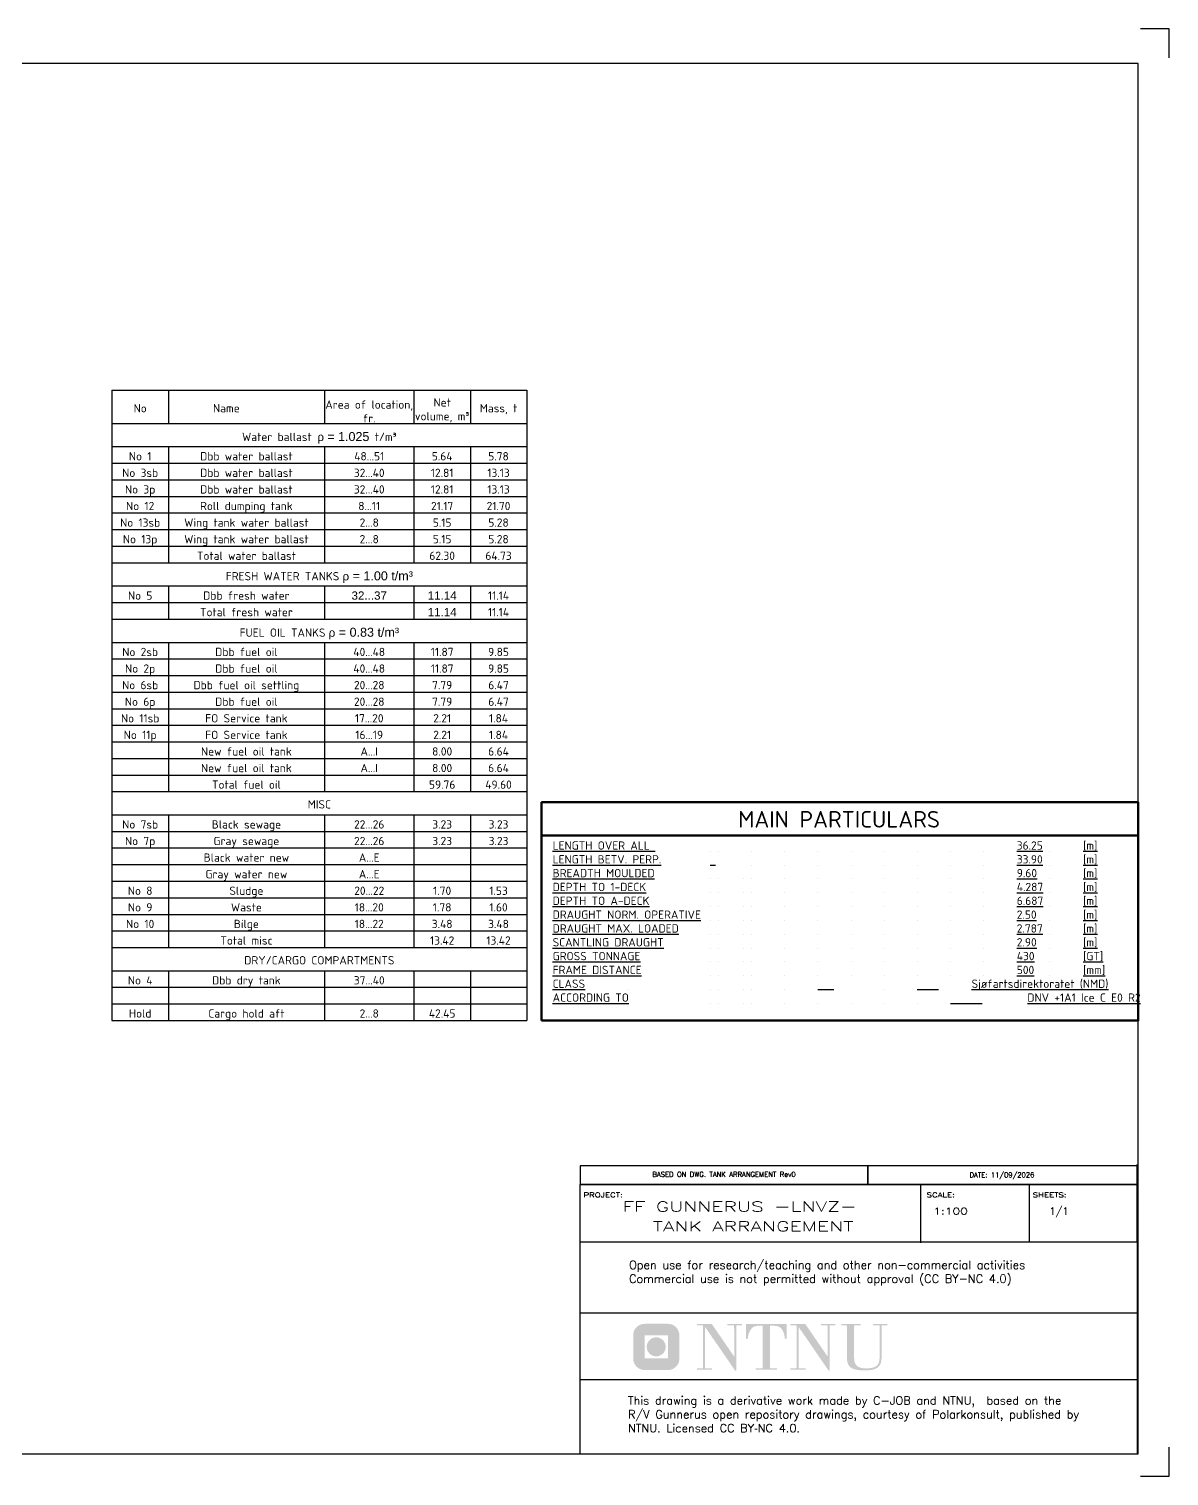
# Model space of a CAD drawing. Header units: millimetres. Extents: x 494 to 75345, y 5306 to 48935.
# Drawn here: x 40956 to 75345, y 5306 to 48935 of the extents above; entities that cross this region are included whole.
import ezdxf
from ezdxf.enums import TextEntityAlignment as Align

# ---------------------------------------------------------------- set-up
doc = ezdxf.new("R2010")
doc.units = ezdxf.units.MM
doc.header["$LTSCALE"] = 200
for name, color, linetype in [('00_Paper_Layout_ Text', 7, 'Continuous'), ('S0CO1', 1, 'Continuous'), ('S0CO2', 2, 'Continuous'), ('S0TX2', 2, 'Continuous'), ('Text', 7, 'Continuous')]:
    doc.layers.add(name, color=color, linetype=linetype)
doc.layers.add('00_Paper_Layout_Thick', color=7, linetype='Continuous', lineweight=70)
doc.styles.add('18.058_1-000-070-XREF_GENERAL_REFERENCE_MAIN_PARTICULARS$0$S000 H00', font='isocpeur.ttf')
doc.styles.add('ROMANS', font='romans', dxfattribs={"height": 100})
doc.styles.add('Romans500', font='romans.shx', dxfattribs={"width": 0.8, "height": 500})
doc.styles.add('S000 H00', font='isocpeur.ttf')
doc.styles.add('S100 H25', font='isocpeur.ttf', dxfattribs={"height": 250})

# ---------------------------------------------------------------- blocks, each defined once
blk = doc.blocks.new('*U5')
at = {"layer": '00_Paper_Layout_Thick', "lineweight": 70}
blk.add_line((180, -10), (0, -10), dxfattribs=at)
blk.add_lwpolyline([(0, -65.79), (180, -65.79), (180, 0), (0, 0)], close=True, dxfattribs=at)
blk = doc.blocks.new('TF-2')
at = {"true_color": 0x00509e, "transparency": 33554687}
h = blk.add_hatch(color=154, dxfattribs=at)
h.paths.add_polyline_path([(-141.6, 39.23), (-148.57, 39.23), (-148.86, 39.22), (-149.14, 39.18), (-149.41, 39.13), (-149.67, 39.05), (-149.93, 38.96), (-150.17, 38.84), (-150.41, 38.71), (-150.63, 38.56), (-150.84, 38.39), (-151.03, 38.21), (-151.22, 38.01), (-151.38, 37.8), (-151.53, 37.58), (-151.67, 37.35), (-151.78, 37.1), (-151.88, 36.85), (-151.95, 36.58), (-152.01, 36.31), (-152.04, 36.03), (-152.05, 35.75), (-152.05, 28.78), (-152.04, 28.49), (-152.01, 28.21), (-151.95, 27.94), (-151.88, 27.68), (-151.78, 27.42), (-151.67, 27.18), (-151.53, 26.94), (-151.38, 26.72), (-151.22, 26.51), (-151.03, 26.32), (-150.84, 26.14), (-150.63, 25.97), (-150.41, 25.82), (-150.17, 25.69), (-149.93, 25.57), (-149.67, 25.47), (-149.41, 25.4), (-149.14, 25.34), (-148.86, 25.31), (-148.57, 25.3), (-141.6, 25.3), (-141.32, 25.31), (-141.04, 25.34), (-140.77, 25.4), (-140.5, 25.47), (-140.25, 25.57), (-140, 25.69), (-139.77, 25.82), (-139.55, 25.97), (-139.34, 26.14), (-139.14, 26.32), (-138.96, 26.51), (-138.79, 26.72), (-138.64, 26.94), (-138.51, 27.18), (-138.4, 27.42), (-138.3, 27.68), (-138.22, 27.94), (-138.17, 28.21), (-138.13, 28.49), (-138.12, 28.78), (-138.12, 35.75), (-138.13, 36.03), (-138.17, 36.31), (-138.22, 36.58), (-138.3, 36.85), (-138.4, 37.1), (-138.51, 37.35), (-138.64, 37.58), (-138.79, 37.8), (-138.96, 38.01), (-139.14, 38.21), (-139.34, 38.39), (-139.55, 38.56), (-139.77, 38.71), (-140, 38.84), (-140.25, 38.96), (-140.5, 39.05), (-140.77, 39.13), (-141.04, 39.18), (-141.32, 39.22)])
h.paths.add_polyline_path([(-141.6, 28.78), (-148.57, 28.78), (-148.57, 35.75), (-141.6, 35.75)])
blk.add_hatch(color=154, dxfattribs=at).paths.add_polyline_path([(-145.11, 35.15), (-145.35, 35.14), (-145.57, 35.11), (-145.8, 35.06), (-146.01, 35), (-146.22, 34.92), (-146.42, 34.83), (-146.62, 34.72), (-146.8, 34.59), (-146.97, 34.46), (-147.13, 34.31), (-147.28, 34.15), (-147.42, 33.97), (-147.54, 33.79), (-147.65, 33.6), (-147.74, 33.4), (-147.82, 33.19), (-147.89, 32.97), (-147.93, 32.75), (-147.96, 32.52), (-147.97, 32.29), (-147.96, 32.05), (-147.93, 31.82), (-147.89, 31.6), (-147.82, 31.38), (-147.74, 31.17), (-147.65, 30.97), (-147.54, 30.78), (-147.42, 30.6), (-147.28, 30.43), (-147.13, 30.27), (-146.97, 30.12), (-146.8, 29.98), (-146.62, 29.86), (-146.42, 29.75), (-146.22, 29.65), (-146.01, 29.57), (-145.8, 29.51), (-145.57, 29.47), (-145.35, 29.44), (-145.11, 29.43), (-144.88, 29.44), (-144.65, 29.47), (-144.42, 29.51), (-144.21, 29.57), (-144, 29.65), (-143.8, 29.75), (-143.61, 29.86), (-143.42, 29.98), (-143.25, 30.12), (-143.09, 30.27), (-142.94, 30.43), (-142.8, 30.6), (-142.68, 30.78), (-142.57, 30.97), (-142.48, 31.17), (-142.4, 31.38), (-142.34, 31.6), (-142.29, 31.82), (-142.26, 32.05), (-142.25, 32.29), (-142.26, 32.52), (-142.29, 32.75), (-142.34, 32.97), (-142.4, 33.19), (-142.48, 33.4), (-142.57, 33.6), (-142.68, 33.79), (-142.8, 33.97), (-142.94, 34.15), (-143.09, 34.31), (-143.25, 34.46), (-143.42, 34.59), (-143.61, 34.72), (-143.8, 34.83), (-144, 34.92), (-144.21, 35), (-144.42, 35.06), (-144.65, 35.11), (-144.88, 35.14)])
at = {"true_color": 0x000000, "transparency": 33554687}
for points in [[(-128.37, 39.22), (-121.59, 29.35), (-121.59, 36.94), (-121.61, 38.75), (-123.65, 38.75), (-123.65, 39.22), (-119.27, 39.22), (-119.27, 38.75), (-120.96, 38.75), (-120.98, 36.94), (-120.98, 25.19), (-121.29, 25.09), (-130.39, 38.33), (-130.39, 27.7), (-130.38, 25.84), (-128.28, 25.84), (-128.28, 25.37), (-132.81, 25.37), (-132.81, 25.84), (-131, 25.84), (-130.98, 27.7), (-130.98, 36.94), (-131, 38.75), (-132.81, 38.75), (-132.81, 39.22)], [(-105.74, 39.22), (-105.74, 34.78), (-106.33, 34.78), (-106.34, 34.89), (-106.35, 35), (-106.36, 35.1), (-106.37, 35.22), (-106.39, 35.33), (-106.4, 35.45), (-106.42, 35.57), (-106.44, 35.69), (-106.47, 35.82), (-106.5, 35.94), (-106.53, 36.07), (-106.57, 36.21), (-106.61, 36.34), (-106.66, 36.48), (-106.71, 36.62), (-106.77, 36.76), (-106.84, 36.9), (-106.91, 37.05), (-106.99, 37.2), (-107.08, 37.35), (-107.18, 37.52), (-107.3, 37.68), (-107.41, 37.82), (-107.53, 37.94), (-107.65, 38.05), (-107.77, 38.15), (-107.9, 38.24), (-108.03, 38.31), (-108.16, 38.38), (-108.29, 38.43), (-108.43, 38.48), (-108.56, 38.52), (-108.7, 38.55), (-108.84, 38.58), (-108.98, 38.6), (-109.12, 38.61), (-109.26, 38.62), (-109.4, 38.63), (-109.54, 38.64), (-109.68, 38.65), (-110.78, 38.65), (-110.8, 36.88), (-110.8, 27.84), (-110.78, 25.84), (-108.66, 25.84), (-108.66, 25.37), (-115.1, 25.37), (-115.1, 25.84), (-112.98, 25.84), (-112.96, 27.84), (-112.96, 36.88), (-112.98, 38.65), (-113.88, 38.65), (-114.05, 38.64), (-114.21, 38.64), (-114.38, 38.64), (-114.53, 38.63), (-114.69, 38.62), (-114.84, 38.6), (-114.98, 38.58), (-115.13, 38.55), (-115.27, 38.51), (-115.41, 38.47), (-115.55, 38.41), (-115.68, 38.35), (-115.82, 38.27), (-115.95, 38.18), (-116.08, 38.07), (-116.2, 37.96), (-116.33, 37.82), (-116.46, 37.67), (-116.58, 37.5), (-116.71, 37.31), (-116.8, 37.16), (-116.88, 37.01), (-116.96, 36.86), (-117.03, 36.72), (-117.09, 36.57), (-117.14, 36.43), (-117.19, 36.3), (-117.24, 36.17), (-117.27, 36.04), (-117.31, 35.91), (-117.33, 35.78), (-117.36, 35.66), (-117.38, 35.54), (-117.39, 35.43), (-117.41, 35.31), (-117.42, 35.2), (-117.43, 35.09), (-117.44, 34.99), (-117.44, 34.89), (-117.45, 34.78), (-118.02, 34.78), (-118.02, 39.22)], [(-100.17, 39.22), (-93.39, 29.35), (-93.39, 36.94), (-93.41, 38.75), (-95.45, 38.75), (-95.45, 39.22), (-91.07, 39.22), (-91.07, 38.75), (-92.76, 38.75), (-92.78, 36.94), (-92.78, 25.19), (-93.09, 25.09), (-102.19, 38.33), (-102.19, 27.7), (-102.17, 25.84), (-100.07, 25.84), (-100.07, 25.37), (-104.61, 25.37), (-104.61, 25.84), (-102.8, 25.84), (-102.78, 27.7), (-102.78, 36.94), (-102.8, 38.75), (-104.61, 38.75), (-104.61, 39.22)], [(-83.46, 39.22), (-83.46, 38.75), (-85.4, 38.75), (-85.42, 37.08), (-85.42, 29.59), (-85.42, 29.3), (-85.41, 29.01), (-85.4, 28.73), (-85.38, 28.45), (-85.34, 28.18), (-85.3, 27.91), (-85.24, 27.66), (-85.16, 27.42), (-85.05, 27.18), (-84.93, 26.97), (-84.77, 26.76), (-84.59, 26.57), (-84.37, 26.4), (-84.12, 26.25), (-83.83, 26.12), (-83.5, 26.01), (-83.12, 25.92), (-82.7, 25.86), (-82.23, 25.82), (-81.71, 25.8), (-81.18, 25.81), (-80.71, 25.85), (-80.28, 25.91), (-79.89, 25.98), (-79.54, 26.08), (-79.24, 26.2), (-78.97, 26.33), (-78.74, 26.48), (-78.53, 26.64), (-78.36, 26.82), (-78.22, 27.02), (-78.1, 27.22), (-78, 27.44), (-77.92, 27.66), (-77.86, 27.89), (-77.81, 28.14), (-77.78, 28.38), (-77.76, 28.64), (-77.74, 28.89), (-77.73, 29.16), (-77.73, 37.08), (-77.75, 38.75), (-79.73, 38.75), (-79.73, 39.22), (-75.4, 39.22), (-75.4, 38.75), (-77.1, 38.75), (-77.12, 37.08), (-77.12, 29.94), (-77.13, 29.56), (-77.13, 29.18), (-77.15, 28.81), (-77.18, 28.46), (-77.22, 28.11), (-77.28, 27.78), (-77.36, 27.46), (-77.47, 27.15), (-77.61, 26.86), (-77.79, 26.59), (-78, 26.34), (-78.25, 26.11), (-78.55, 25.9), (-78.9, 25.72), (-79.3, 25.56), (-79.76, 25.42), (-80.28, 25.32), (-80.86, 25.24), (-81.52, 25.19), (-82.24, 25.17), (-82.36, 25.17), (-82.49, 25.18), (-82.63, 25.18), (-82.78, 25.19), (-82.95, 25.19), (-83.12, 25.2), (-83.3, 25.22), (-83.49, 25.23), (-83.68, 25.25), (-83.88, 25.27), (-84.08, 25.29), (-84.28, 25.32), (-84.48, 25.35), (-84.68, 25.39), (-84.88, 25.43), (-85.07, 25.47), (-85.26, 25.52), (-85.44, 25.58), (-85.62, 25.64), (-85.79, 25.7), (-86.04, 25.82), (-86.27, 25.95), (-86.47, 26.09), (-86.65, 26.24), (-86.81, 26.4), (-86.95, 26.57), (-87.07, 26.76), (-87.17, 26.95), (-87.26, 27.15), (-87.34, 27.36), (-87.4, 27.57), (-87.45, 27.8), (-87.5, 28.03), (-87.53, 28.27), (-87.55, 28.52), (-87.57, 28.78), (-87.58, 29.04), (-87.59, 29.31), (-87.59, 29.58), (-87.6, 29.86), (-87.6, 37.08), (-87.62, 38.75), (-89.3, 38.75), (-89.3, 39.22)]]:
    blk.add_hatch(color=18, dxfattribs=at).paths.add_polyline_path(points)
at = {"color": 2}
for p, q in [((0, 81.28), (0, 87.28)), ((-81.28, 81.28), (0, 81.28))]:
    blk.add_line(p, q, dxfattribs=at)
at = {"color": 1}
for p in [(0, 87.28), (-175, 0)]:
    blk.add_line(p, (0, 0), dxfattribs=at)
at = {"color": 4}
for p, q in [((0, 81.28), (-168, 81.28)), ((-168, 0), (-168, 81.28)), ((-65.25, 63.65), (-65.25, 80.93)), ((-32.55, 64), (-32.55, 81.28)), ((0, 64), (0, 81.28)), ((0, 64), (0, 81.28)), ((-168, 64), (0, 64)), ((-168, 42.59), (0, 42.59))]:
    blk.add_line(p, q, dxfattribs=at)
at = {"color": 4, "transparency": 33554687}
for p, q in [((-167.84, 22.43), (0.16, 22.43)), ((-168, 0), (0, 0))]:
    blk.add_line(p, q, dxfattribs=at)
at = {"color": 1, "style": 'ROMANS', "width": 1.35}
for s, p in [('PROJECT:', (-167.04, 77.4)), ('SCALE:', (-63.55, 77.4)), ('SHEETS:', (-31.55, 77.4))]:
    blk.add_text(s, height=1.4, dxfattribs=at).set_placement(p)
at = {"color": 4, "style": 'ROMANS', "width": 1.5}
for tag, p in [('PROSJ', (-119.97, 74.58)), ('DRAWING', (-115.89, 68.62))]:
    blk.add_attdef(tag, text='', height=3, dxfattribs=at).set_placement(p, align=Align.MIDDLE)
at = {"color": 4, "style": 'ROMANS', "width": 1.35}
blk.add_attdef('HOVM', (-61.53, 72.17), '', height=2, dxfattribs=at)
at = {"color": 4, "style": 'ROMANS'}
blk.add_attdef('SHEET', text='', height=2.2, dxfattribs=at).set_placement((-23.61, 73.08), align=Align.MIDDLE)

msp = doc.modelspace()

# ---------------------------------------------------------------- linework, layer by layer
at = {"color": 2}
for points in [[(75344.94, 48068.379), (75344.94, 48935.046), (74478.273, 48935.046)], [(74478.273, 5305.629), (75344.94, 5305.629), (75344.94, 5305.629), (75344.94, 6172.295)]]:
    msp.add_lwpolyline(points, dxfattribs=at)
at = {"layer": 'S0CO1', "color": 6}
for p, q in [((74411.198, 47890.151), (1360.566, 47890.151)), ((74411.607, 5972.295), (74411.198, 47890.151)), ((1360.566, 5972.295), (74411.607, 5972.295))]:
    msp.add_line(p, q, dxfattribs=at)
at = {"layer": 'S0CO1', "transparency": 33554687}
msp.add_lwpolyline([(74387.36, 14659.902), (66259.753, 14659.902), (66259.753, 14099.902), (74387.36, 14099.902)], close=True, dxfattribs=at)
at = {"layer": 'S0CO2'}
msp.add_lwpolyline([(66259.753, 14654.456), (57587.36, 14654.456), (57587.36, 14099.902), (66259.753, 14099.902)], close=True, dxfattribs=at)
at = {"layer": 'Text'}
for p, q in [((43461.261, 38041.094), (55969.903, 38041.094)), ((43461.261, 38041.094), (43461.261, 19041.094)), ((45161.261, 38041.094), (45161.261, 37041.094)), ((49869.903, 38041.094), (49869.903, 37041.094)), ((52569.903, 38041.094), (52569.903, 37041.094)), ((54269.903, 38041.094), (54269.903, 37041.094)), ((55969.903, 38041.094), (55969.903, 37041.094)), ((43461.261, 37041.094), (55969.903, 37041.094)), ((55969.903, 37041.094), (55969.903, 19041.094)), ((43461.261, 36341.094), (55969.903, 36341.094)), ((45161.261, 36341.094), (45161.261, 32841.094)), ((49869.903, 36341.094), (49869.903, 32841.094)), ((52569.903, 36341.094), (52569.903, 32841.094)), ((54269.903, 36341.094), (54269.903, 32841.094)), ((43461.261, 35841.094), (55969.903, 35841.094)), ((43461.261, 35341.094), (55969.903, 35341.094)), ((43461.261, 34841.094), (55969.903, 34841.094)), ((43461.261, 34341.094), (55969.903, 34341.094)), ((43461.261, 33841.094), (55969.903, 33841.094)), ((43461.261, 33341.094), (55969.903, 33341.094)), ((43461.261, 32841.094), (55969.903, 32841.094)), ((43461.261, 32141.094), (55969.903, 32141.094)), ((45161.261, 32141.094), (45161.261, 31141.094)), ((49869.903, 32141.094), (49869.903, 31141.094)), ((52569.903, 32141.094), (52569.903, 31141.094)), ((54269.903, 32141.094), (54269.903, 31141.094)), ((43461.261, 31641.094), (55969.903, 31641.094)), ((43461.261, 31141.094), (55969.903, 31141.094)), ((43461.261, 30441.094), (55969.903, 30441.094)), ((45161.261, 30441.094), (45161.261, 25941.094)), ((49869.903, 30441.094), (49869.903, 25941.094)), ((52569.903, 30441.094), (52569.903, 25941.094)), ((54269.903, 30441.094), (54269.903, 25941.094)), ((43461.261, 29941.094), (55969.903, 29941.094)), ((43461.261, 29441.094), (55969.903, 29441.094)), ((43461.261, 28941.094), (55969.903, 28941.094)), ((43461.261, 28441.094), (55969.903, 28441.094)), ((43461.261, 27941.094), (55969.903, 27941.094)), ((43461.261, 27441.094), (55969.903, 27441.094)), ((43461.261, 26941.094), (55969.903, 26941.094)), ((43461.261, 26441.094), (55969.903, 26441.094)), ((43461.261, 25941.094), (55969.903, 25941.094)), ((43461.261, 25241.094), (55969.903, 25241.094)), ((45161.261, 25241.094), (45161.261, 21241.094)), ((49869.903, 25241.094), (49869.903, 22941.094)), ((49869.903, 25241.094), (49869.903, 22241.094)), ((52569.903, 25241.094), (52569.903, 22941.094)), ((52569.903, 25241.094), (52569.903, 21241.094)), ((54269.903, 25241.094), (54269.903, 21741.094)), ((54269.903, 25241.094), (54269.903, 23441.094)), ((43461.261, 24741.094), (55969.903, 24741.094)), ((43461.261, 24241.094), (55969.903, 24241.094)), ((43461.261, 23741.094), (55969.903, 23741.094)), ((43461.261, 23241.094), (55969.903, 23241.094)), ((43461.261, 22741.094), (55969.903, 22741.094)), ((49869.903, 22941.094), (49869.903, 21241.094)), ((43461.261, 22241.094), (55969.903, 22241.094)), ((43461.261, 21741.094), (55969.903, 21741.094)), ((54269.903, 21741.094), (54269.903, 21241.094)), ((43461.261, 21241.094), (55969.903, 21241.094)), ((43461.261, 20541.094), (55969.903, 20541.094)), ((45161.261, 20541.094), (45161.261, 19041.094)), ((49869.903, 20541.094), (49869.903, 19041.094)), ((52569.903, 20541.094), (52569.903, 19041.094)), ((54269.903, 20541.094), (54269.903, 19041.094)), ((43461.261, 20041.094), (55969.903, 20041.094)), ((43461.261, 19541.094), (55969.903, 19541.094)), ((43461.261, 19041.094), (55969.903, 19041.094))]:
    msp.add_line(p, q, dxfattribs=at)

# ---------------------------------------------------------------- block references
at = {"layer": '00_Paper_Layout_ Text', "xscale": 100, "yscale": 100, "zscale": 100}
msp.add_blockref('*U5', (56416.628, 25618.976), dxfattribs=at)
at = {"layer": 'S0CO1', "xscale": 100, "yscale": 100, "zscale": 100}
msp.add_blockref('TF-2', (74387.36, 5972.295), dxfattribs=at).add_auto_attribs({'PROSJ': 'FF GUNNERUS -LNVZ-', 'SHEET': '1/1', 'HOVM': '1:100', 'DRAWING': 'TANK ARRANGEMENT'})

# ---------------------------------------------------------------- texts
at = {"color": 1, "transparency": 33554687, "char_height": 250, "attachment_point": 1, "style": 'ROMANS'}
for s, insert, width in [('{\\Fromans|c129;O}pen use for research/teaching and other non-commercial activities\\P{\\Fromans|c129;Commercial use is not permitted without approval} ({\\Fromans|c129;CC BY-}NC{\\Fromans|c129; 4.0})', (59055.784, 11796.398), 14020.59547), ('This drawing is a derivative work made by C-JOB and NTNU,  based on the R/V Gunnerus open repository drawings, courtesy of Polarkonsult, published by NTNU. Licensed CC BY{\\fMS PGothic|b0|i0|c128|p34;‑}NC 4.0.', (59024.144, 7708.571), 13670.07657)]:
    msp.add_mtext(s, dxfattribs=dict(at, insert=insert, width=width))
at = {"layer": '00_Paper_Layout_ Text', "insert": (65392.57, 25105.903), "char_height": 500, "attachment_point": 5, "style": 'S000 H00'}
msp.add_mtext_dynamic_manual_height_columns('MAIN PARTICULARS', width=10052.10621, gutter_width=12.5, heights=[0], dxfattribs=at)
at = {"layer": '00_Paper_Layout_ Text', "insert": (56752.009, 24441.349), "char_height": 250, "width": 17200.0001, "attachment_point": 1, "style": '18.058_1-000-070-XREF_GENERAL_REFERENCE_MAIN_PARTICULARS$0$S000 H00'}
msp.add_mtext('\\pxt9,r19,20;{\\LLENGTH OVER ALL ^I^I^I^I^I^I^I^I^I^I^I36.25^I^I[m]\\PLENGTH BETV. PERP.^I^I ^I^I^I^I^I^I^I^I^I33.90^I^I[m] \\P\\pt9,r19,20,r23,24;BREADTH MOULDED^I^I^I^I^I^I^I^I^I^I^I^I9.60^I^I[m]\\PDEPTH TO 1-DECK^I^I^I^I^I^I^I^I^I^I^I^I4.287^I^I[m]\\PDEPTH TO A-DECK^I^I^I^I^I^I^I^I^I^I^I^I6.687^I^I[m]  \\fISOCPEUR|b0|i0|c204|p34;\\P\\fISOCPEUR|b0|i0|c0|p34;DRAUGHT NORM. OPERATIVE^I^I^I^I^I^I^I^I^I^I^I^I2.50^I^I[m] \\PDRAUGHT MAX. LOADED^I^I^I^I^I^I^I^I^I^I^I^I2.787^I^I[m]\\PSCANTLING DRAUGHT^I^I^I^I^I^I^I^I^I^I^I^I2.90^I^I[m]\\PGROSS TONNAGE^I^I^I^I^I^I^I^I^I^I^I^I430^I^I[GT]\\PFRAME DISTANCE^I^I^I^I^I^I^I^I^I^I^I^I500^I^I[mm]\\PCLASS^I^I^I^I^I^I^I^I   ^I^I^I    Sjøfartsdirektoratet (NMD)\\PACCORDING TO^I^I^I^I^I^I^I^I^I^I^I    ^I  DNV +1A1 Ice C E0 R2}', dxfattribs=at)
at = {"layer": 'S0TX2', "style": 'Romans500'}
msp.add_text('BASED ON DWG. TANK ARRANGEMENT Rev0', height=150, dxfattribs=at).set_placement((61923.557, 14399.902), align=Align.MIDDLE_CENTER)
at = {"layer": 'S0TX2', "transparency": 33554687, "style": 'Romans500'}
msp.add_text('DATE: 11/09/2026', height=150, dxfattribs=at).set_placement((70304.085, 14386.184), align=Align.MIDDLE_CENTER)
at = {"layer": 'Text', "char_height": 250, "attachment_point": 1, "style": 'S100 H25'}
for s, width, heights, insert in [('\\pxqc;No', 1700, [0], (43461.261, 37625.773)), ('\\pxqc;Name', 3500, [0], (45161.261, 37625.773)), ('\\pxqc;Area of location, fr.', 2700, [0], (49869.903, 37735.033)), ('\\pxqc;Net volume, m{\\fISOCPEUR|b0|i0|c0|p34;³}', 1700, [0], (52569.903, 37800.011)), ('\\pxqc;Mass, t', 1700, [0], (54269.903, 37625.773)), ('\\pxqc;Water ballast{\\Fromans|c204; \\fArial|b0|i0|c0|p34;ρ \\fArial|b0|i0|c204|p34;\\H1.08333x;= \\fArial|b0|i0|c0|p34;1.025} t/m³', 12508.64189, [0], (43461.261, 36781.326)), ('\\pxqc;No 1', 1700, [0], (43461.261, 36176.881)), ('\\pxqc;Dbb water ballast', 4708.64189, [0], (45161.261, 36176.881)), ('\\pxqc;48...51', 2700, [2700], (49869.903, 36176.881)), ('\\pxqc;5.64', 1700, [1700], (52569.903, 36176.881)), ('\\pxqc;5.78', 1700, [1700], (54269.903, 36176.881)), ('\\pxqc;No 3sb', 1700, [0], (43461.261, 35676.881)), ('\\pxqc;Dbb water ballast', 4708.64189, [0], (45161.261, 35676.881)), ('\\pxqc;32...40', 2700, [2700], (49869.903, 35676.881)), ('\\pxqc;12.81', 1700, [1700], (52569.903, 35676.881)), ('\\pxqc;13.13', 1700, [1700], (54269.903, 35676.881)), ('\\pxqc;No 3p', 1700, [0], (43461.261, 35176.881)), ('\\pxqc;Dbb water ballast', 4708.64189, [0], (45161.261, 35176.881)), ('\\pxqc;32...40', 2700, [2700], (49869.903, 35176.881)), ('\\pxqc;12.81', 1700, [1700], (52569.903, 35176.881)), ('\\pxqc;13.13', 1700, [1700], (54269.903, 35176.881)), ('\\pxqc;No 12', 1700, [0], (43461.261, 34676.881)), ('\\pxqc;Roll dumping tank', 4708.64189, [200], (45161.261, 34676.881)), ('\\pxqc;8...11', 2700, [2700], (49869.903, 34676.881)), ('\\pxqc;21.17', 1700, [1700], (52569.903, 34676.881)), ('\\pxqc;21.70', 1700, [1700], (54269.903, 34676.881)), ('\\pxqc;No 13sb', 1700, [0], (43461.261, 34176.881)), ('\\pxqc;Wing tank water ballast', 4708.64189, [3500], (45161.261, 34176.881)), ('\\pxqc;2...8', 2700, [2700], (49869.903, 34176.881)), ('\\pxqc;5.15', 1700, [1700], (52569.903, 34176.881)), ('\\pxqc;5.28', 1700, [1700], (54269.903, 34176.881)), ('\\pxqc;No 13p', 1700, [0], (43461.261, 33676.881)), ('\\pxqc;Wing tank water ballast', 4708.64189, [3500], (45161.261, 33676.881)), ('\\pxqc;2...8', 2700, [2700], (49869.903, 33676.881)), ('\\pxqc;5.15', 1700, [1700], (52569.903, 33676.881)), ('\\pxqc;5.28', 1700, [1700], (54269.903, 33676.881)), ('\\pxqc;Total water ballast', 4708.64189, [0], (45161.261, 33176.881)), ('\\pxqc;62.30', 1700, [0], (52569.903, 33176.881)), ('\\pxqc;64.73', 1700, [0], (54269.903, 33176.881)), ('\\pxqc;FRESH WATER TANKS{\\fArial|b0|i0|c204|p34; \\fArial|b0|i0|c0|p34;ρ\\fArial|b0|i0|c204|p34;\\H1.08333x; = \\fArial|b0|i0|c0|p34;1.00 t/m³}', 12508.64189, [0], (43461.261, 32581.326)), ('\\pxqc;No 5', 1700, [0], (43461.261, 31976.881)), ('\\pxqc;Dbb fresh water', 4708.64189, [0], (45161.261, 31976.881)), ('\\pxqc;{\\fArial|b0|i0|c0|p34;32...37}', 2700, [213.768], (49869.903, 31976.881)), ('\\pxqc;{\\fArial|b0|i0|c0|p34;11.14}', 1700, [0], (52569.903, 31976.881)), ('\\pxqc;11.14', 1700, [0], (54269.903, 31976.881)), ('\\pxqc;Total fresh water', 4708.64189, [0], (45161.261, 31476.881)), ('\\pxqc;{\\fArial|b0|i0|c0|p34;11.14}', 1700, [0], (52569.903, 31476.881)), ('\\pxqc;11.14', 1700, [0], (54269.903, 31476.881)), ('\\pxqc;FUEL OIL TANKS{\\fArial|b0|i0|c204|p34; \\fArial|b0|i0|c0|p34;ρ\\fArial|b0|i0|c204|p34;\\H1.08333x; = \\fArial|b0|i0|c0|p34;0.83 t/m³}', 12508.64189, [0], (43461.261, 30881.326)), ('\\pxqc;No 2sb', 1700, [0], (43461.261, 30276.881)), ('\\pxqc;Dbb fuel oil', 4708.64189, [0], (45161.261, 30276.881)), ('\\pxqc;40...48', 2700, [2700], (49869.903, 30276.881)), ('\\pxqc;11.87', 1700, [1700], (52569.903, 30276.881)), ('\\pxqc;9.85', 1700, [1700], (54269.903, 30276.881)), ('\\pxqc;No 2p', 1700, [0], (43461.261, 29776.881)), ('\\pxqc;Dbb fuel oil', 4708.64189, [0], (45161.261, 29776.881)), ('\\pxqc;40...48', 2700, [2700], (49869.903, 29776.881)), ('\\pxqc;11.87', 1700, [1700], (52569.903, 29776.881)), ('\\pxqc;9.85', 1700, [1700], (54269.903, 29776.881)), ('\\pxqc;No 6sb', 1700, [0], (43461.261, 29276.881)), ('\\pxqc;Dbb fuel oil settling', 4708.64189, [0], (45161.261, 29276.881)), ('\\pxqc;20...28', 2700, [0], (49869.903, 29276.881)), ('\\pxqc;7.79', 1700, [0], (52569.903, 29276.881)), ('\\pxqc;6.47', 1700, [0], (54269.903, 29276.881)), ('\\pxqc;No 6p', 1700, [0], (43461.261, 28776.881)), ('\\pxqc;Dbb fuel oil', 4708.64189, [0], (45161.261, 28776.881)), ('\\pxqc;20...28', 2700, [0], (49869.903, 28776.881)), ('\\pxqc;7.79', 1700, [0], (52569.903, 28776.881)), ('\\pxqc;6.47', 1700, [0], (54269.903, 28776.881)), ('\\pxqc;No 11sb', 1700, [0], (43461.261, 28276.881)), ('\\pxqc,t12;FO Service tank', 4708.64189, [250.189], (45161.261, 28276.881)), ('\\pxqc;17...20', 2700, [0], (49869.903, 28276.881)), ('\\pxqc;2.21', 1700, [0], (52569.903, 28276.881)), ('\\pxqc;1.84', 1700, [0], (54269.903, 28276.881)), ('\\pxqc;No 11p', 1700, [0], (43461.261, 27776.881)), ('\\pxqc,t12;FO Service tank', 4708.64189, [250.189], (45161.261, 27776.881)), ('\\pxqc;16...19', 2700, [0], (49869.903, 27776.881)), ('\\pxqc;2.21', 1700, [0], (52569.903, 27776.881)), ('\\pxqc;1.84', 1700, [0], (54269.903, 27776.881)), ('\\pxqc,t12;New fuel oil tank', 4708.64189, [250.189], (45161.261, 27276.881)), ('\\pxqc;A...I', 2700, [0], (49869.903, 27276.881)), ('\\pxqc;8.00', 1700, [0], (52569.903, 27276.881)), ('\\pxqc;6.64', 1700, [0], (54269.903, 27276.881)), ('\\pxqc,t12;New fuel oil tank', 4708.64189, [250.189], (45161.261, 26776.881)), ('\\pxqc;A...I', 2700, [0], (49869.903, 26776.881)), ('\\pxqc;8.00', 1700, [0], (52569.903, 26776.881)), ('\\pxqc;6.64', 1700, [0], (54269.903, 26776.881)), ('\\pxqc;Total fuel oil', 4708.64189, [0], (45161.261, 26276.881)), ('\\pxqc;59.76', 1700, [0], (52569.903, 26276.881)), ('\\pxqc;49.60', 1700, [0], (54269.903, 26276.881)), ('\\pxqc;MISC', 12508.64189, [0], (43461.261, 25681.326)), ('\\pxqc;No 7sb', 1700, [0], (43461.261, 25076.881)), ('\\pxqc;Black sewage ', 4708.64189, [0], (45161.261, 25076.881)), ('\\pxqc;22...26', 2700, [2700], (49869.903, 25076.881)), ('\\pxqc;3.23', 1700, [1700], (52569.903, 25076.881)), ('\\pxqc;3.23', 1700, [1700], (54269.903, 25076.881)), ('\\pxqc;No 7p', 1700, [0], (43461.261, 24576.881)), ('\\pxqc;Gray sewage', 4708.64189, [0], (45161.261, 24576.881)), ('\\pxqc;22...26', 2700, [2700], (49869.903, 24576.881)), ('\\pxqc;3.23', 1700, [1700], (52569.903, 24576.881)), ('\\pxqc;3.23', 1700, [1700], (54269.903, 24576.881)), ('\\pxqc;Black water new', 4708.64189, [0], (45161.261, 24076.881)), ('\\pxqc;A...E', 2700, [2700], (49869.903, 24076.881)), ('\\pxqc;Gray water new', 4708.64189, [0], (45161.261, 23576.881)), ('\\pxqc;A...E', 2700, [2700], (49869.903, 23576.881)), ('\\pxqc;No 8', 1700, [0], (43461.261, 23076.881)), ('\\pxqc;Sludge', 4708.64189, [0], (45161.261, 23076.881)), ('\\pxqc;20...22', 2700, [0], (49869.903, 23076.881)), ('\\pxqc;1.70', 1700, [0], (52569.903, 23076.881)), ('\\pxqc;1.53', 1700, [0], (54269.903, 23076.881)), ('\\pxqc;No 9', 1700, [0], (43461.261, 22576.881)), ('\\pxqc;Waste', 4708.64189, [0], (45161.261, 22576.881)), ('\\pxqc;18...20', 2700, [0], (49869.903, 22576.881)), ('\\pxqc;1.78', 1700, [0], (52569.903, 22576.881)), ('\\pxqc;1.60', 1700, [0], (54269.903, 22576.881)), ('\\pxqc;No 10', 1700, [0], (43461.261, 22076.881)), ('\\pxqc,t12;Bilge', 4708.64189, [0], (45161.261, 22076.881)), ('\\pxqc;18...22', 2700, [0], (49869.903, 22076.881)), ('\\pxqc;3.48', 1700, [0], (52569.903, 22076.881)), ('\\pxqc;3.48', 1700, [0], (54269.903, 22076.881)), ('\\pxqc;Total misc', 4708.64189, [0], (45161.261, 21576.881)), ('\\pxqc;13.42', 1700, [0], (52569.903, 21576.881)), ('\\pxqc;13.42', 1700, [0], (54269.903, 21576.881)), ('\\pxqc;DRY/CARGO COMPARTMENTS', 12508.64189, [0], (43461.261, 20981.326)), ('\\pxqc;No 4', 1700, [0], (43461.261, 20376.881)), ('\\pxqc,t12;Dbb dry tank', 4708.64189, [0], (45161.261, 20376.881)), ('\\pxqc;37...40', 2700, [0], (49869.903, 20376.881)), ('\\pxqc;Hold', 1700, [0], (43461.261, 19376.881)), ('\\pxqc,t12;Cargo hold aft', 4708.64189, [0], (45161.261, 19376.881)), ('\\pxqc;2...8', 2700, [0], (49869.903, 19376.881)), ('\\pxqc;42.45', 1700, [0], (52569.903, 19376.881))]:
    msp.add_mtext_dynamic_manual_height_columns(s, width=width, gutter_width=1, heights=heights, dxfattribs=dict(at, insert=insert))

doc.saveas('drawing.dxf')
